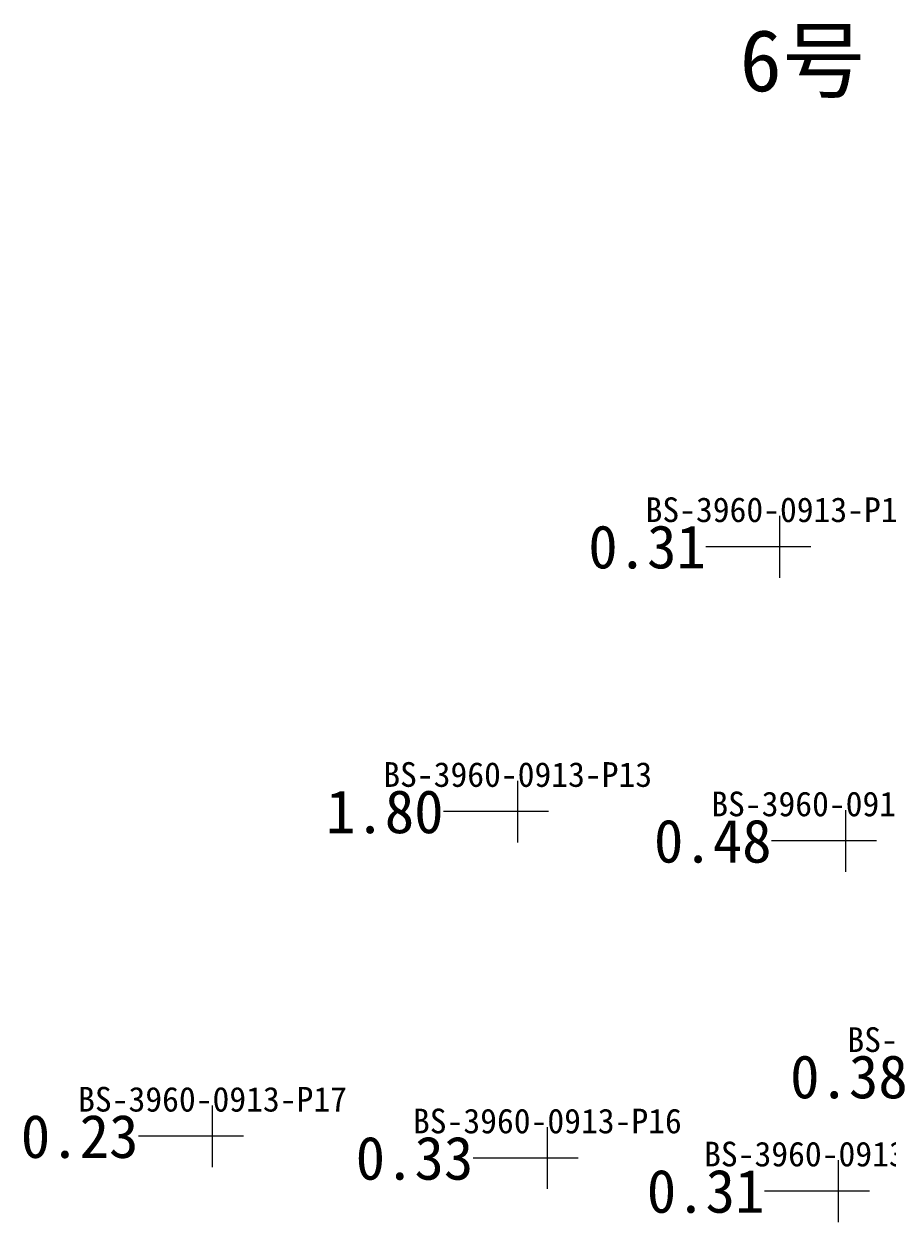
# Model space of a CAD drawing. Header units: inches. Extents: x 469960.7 to 470020.8, y 4349683.5 to 4349740.4.
# Drawn here: x 469986.4 to 470000.38, y 4349713.19 to 4349732.58 of the extents above; entities that cross this region are included whole.
import ezdxf
from ezdxf.enums import TextEntityAlignment as Align

# ---------------------------------------------------------------- set-up
doc = ezdxf.new("R2010")
doc.units = ezdxf.units.IN
doc.header["$MEASUREMENT"] = 0
for name, color, linetype, lineweight in [('孔口文字', 7, 'Continuous', 0), ('点', 7, 'Continuous', 0), ('线条', 7, 'Continuous', 0), ('钻孔', 7, 'Continuous', 0)]:
    doc.layers.add(name, color=color, linetype=linetype, lineweight=lineweight)
doc.styles.add('3dmine_textStyle_2', font='宋体.ttf', dxfattribs={"height": 1})
doc.styles.add('3dmine_textStyle_3', font='simsunb.ttf', dxfattribs={"height": 1})

msp = doc.modelspace()

# ---------------------------------------------------------------- hatches: boundary and pattern name
at = {"layer": '钻孔', "linetype": 'Continuous', "lineweight": 0, "true_color": 0x808080, "extrusion": (0, 1, 0)}
for points in [[(-469999.643, 3949.935), (-469998.643, 3949.935), (-469998.643, 3960.935), (-469999.643, 3960.935)], [(-470000.707, 3949.882), (-469999.707, 3949.882), (-469999.707, 3960.882), (-470000.707, 3960.882)], [(-469990.453, 3950.342), (-469989.453, 3950.342), (-469989.453, 3961.342), (-469990.453, 3961.342)], [(-469995.876, 3950.059), (-469994.876, 3950.059), (-469994.876, 3961.059), (-469995.876, 3961.059)], [(-470000.591, 3949.818), (-469999.591, 3949.818), (-469999.591, 3960.818), (-470000.591, 3960.818)]]:
    msp.add_hatch(color=8, dxfattribs=at).paths.add_polyline_path(points, flags=0)
at = {"layer": '钻孔', "linetype": 'Continuous', "lineweight": 0, "true_color": 0xff0000, "extrusion": (0, 1, 0)}
msp.add_hatch(color=1, dxfattribs=at).paths.add_polyline_path([(-469995.395, 3950.105), (-469994.395, 3950.105), (-469994.395, 3961.105), (-469995.395, 3961.105)], flags=0)

# ---------------------------------------------------------------- linework, layer by layer
at = {"layer": '点', "color": 138, "linetype": 'Continuous', "lineweight": 0, "true_color": 0x004c4c}
for points, elevation in [([(469998.643, 4349723.616), (469998.643, 4349724.616)], 3960.935), ([(469999.143, 4349724.116), (469998.143, 4349724.116)], 3960.935), ([(469994.395, 4349719.33), (469994.395, 4349720.33)], 3961.105), ([(469994.895, 4349719.83), (469993.895, 4349719.83)], 3961.105), ([(469999.707, 4349718.854), (469999.707, 4349719.854)], 3960.882), ([(470000.207, 4349719.354), (469999.207, 4349719.354)], 3960.882), ([(469989.453, 4349714.074), (469989.453, 4349715.074)], 3961.342), ([(469994.876, 4349713.722), (469994.876, 4349714.722)], 3961.059), ([(469989.953, 4349714.574), (469988.953, 4349714.574)], 3961.342), ([(469995.376, 4349714.222), (469994.376, 4349714.222)], 3961.059), ([(469999.591, 4349713.187), (469999.591, 4349714.187)], 3960.818), ([(470000.091, 4349713.687), (469999.091, 4349713.687)], 3960.818)]:
    msp.add_lwpolyline(points, dxfattribs=dict(at, elevation=elevation))
at = {"layer": '线条', "color": 138, "linetype": 'Continuous', "lineweight": 0, "true_color": 0x004c4c}
for points, elevation in [([(469998.643, 4349724.116), (469998.643, 4349724.116), (469998.643, 4349724.116)], 3960.935), ([(469994.395, 4349719.83), (469994.395, 4349719.83), (469994.395, 4349719.83)], 3961.105), ([(469999.707, 4349719.354), (469999.707, 4349719.354), (469999.707, 4349719.354)], 3960.882), ([(469989.453, 4349714.574), (469989.453, 4349714.574), (469989.453, 4349714.574)], 3961.342), ([(469994.876, 4349714.222), (469994.876, 4349714.222), (469994.876, 4349714.222)], 3961.059), ([(469999.591, 4349713.687), (469999.591, 4349713.687), (469999.591, 4349713.687)], 3960.818)]:
    msp.add_lwpolyline(points, dxfattribs=dict(at, elevation=elevation))
at = {"layer": '钻孔', "color": 8, "linetype": 'Continuous', "lineweight": 0, "true_color": 0x808080}
for points, elevation in [([(469998.643, 4349724.116), (469997.443, 4349724.116)], 3960.935), ([(469998.643, 4349724.116), (469997.443, 4349724.116)], 3949.935), ([(469999.707, 4349719.354), (469998.507, 4349719.354)], 3960.882), ([(469999.707, 4349719.354), (469998.507, 4349719.354)], 3949.882), ([(469989.453, 4349714.574), (469988.253, 4349714.574)], 3961.342), ([(469989.453, 4349714.574), (469988.253, 4349714.574)], 3950.342), ([(469994.876, 4349714.222), (469993.676, 4349714.222)], 3961.059), ([(469994.876, 4349714.222), (469993.676, 4349714.222)], 3950.059), ([(469999.591, 4349713.687), (469998.391, 4349713.687)], 3960.818), ([(469999.591, 4349713.687), (469998.391, 4349713.687)], 3949.818)]:
    msp.add_lwpolyline(points, dxfattribs=dict(at, elevation=elevation))
at = {"layer": '钻孔', "color": 1, "linetype": 'Continuous', "lineweight": 0, "true_color": 0xff0000}
for elevation in [3961.105, 3950.105]:
    msp.add_lwpolyline([(469994.395, 4349719.83), (469993.195, 4349719.83)], dxfattribs=dict(at, elevation=elevation))

# ---------------------------------------------------------------- texts
at = {"color": 7, "linetype": 'Continuous', "lineweight": 0, "style": '3dmine_textStyle_2'}
msp.add_text('6号', height=1, dxfattribs=at).set_placement((469997.991, 4349731.488, 1980.684))
at = {"layer": '孔口文字', "color": 138, "linetype": 'Continuous', "lineweight": 0, "true_color": 0x004c4c, "style": '3dmine_textStyle_3'}
for s, p in [('BS-3960-0913-P10', (469998.643, 4349724.516, 3960.935)), ('BS-3960-0913-P13', (469994.395, 4349720.23, 3961.105)), ('BS-3960-0913-P12', (469999.707, 4349719.754, 3960.882)), ('BS-3960-0913-P14', (470001.912, 4349715.939, 3960.966)), ('BS-3960-0913-P17', (469989.453, 4349714.974, 3961.342)), ('BS-3960-0913-P16', (469994.876, 4349714.622, 3961.059)), ('BS-3960-0913-P15', (469999.591, 4349714.087, 3960.818))]:
    msp.add_text(s, height=0.4, dxfattribs=at).set_placement(p, align=Align.CENTER)
at = {"layer": '钻孔', "color": 8, "linetype": 'Continuous', "lineweight": 0, "true_color": 0x808080, "style": '3dmine_textStyle_3'}
for s, p in [('0.31', (469997.443, 4349724.116, 3960.935)), ('0.48', (469998.507, 4349719.354, 3960.882)), ('0.38', (470000.712, 4349715.539, 3960.966)), ('0.23', (469988.253, 4349714.574, 3961.342)), ('0.33', (469993.676, 4349714.222, 3961.059)), ('0.31', (469998.391, 4349713.687, 3960.818))]:
    msp.add_text(s, height=0.7, dxfattribs=at).set_placement(p, align=Align.MIDDLE_RIGHT)
at = {"layer": '钻孔', "color": 1, "linetype": 'Continuous', "lineweight": 0, "true_color": 0xff0000, "style": '3dmine_textStyle_3'}
msp.add_text('1.80', height=0.7, dxfattribs=at).set_placement((469993.195, 4349719.83, 3961.105), align=Align.MIDDLE_RIGHT)

doc.saveas('drawing.dxf')
